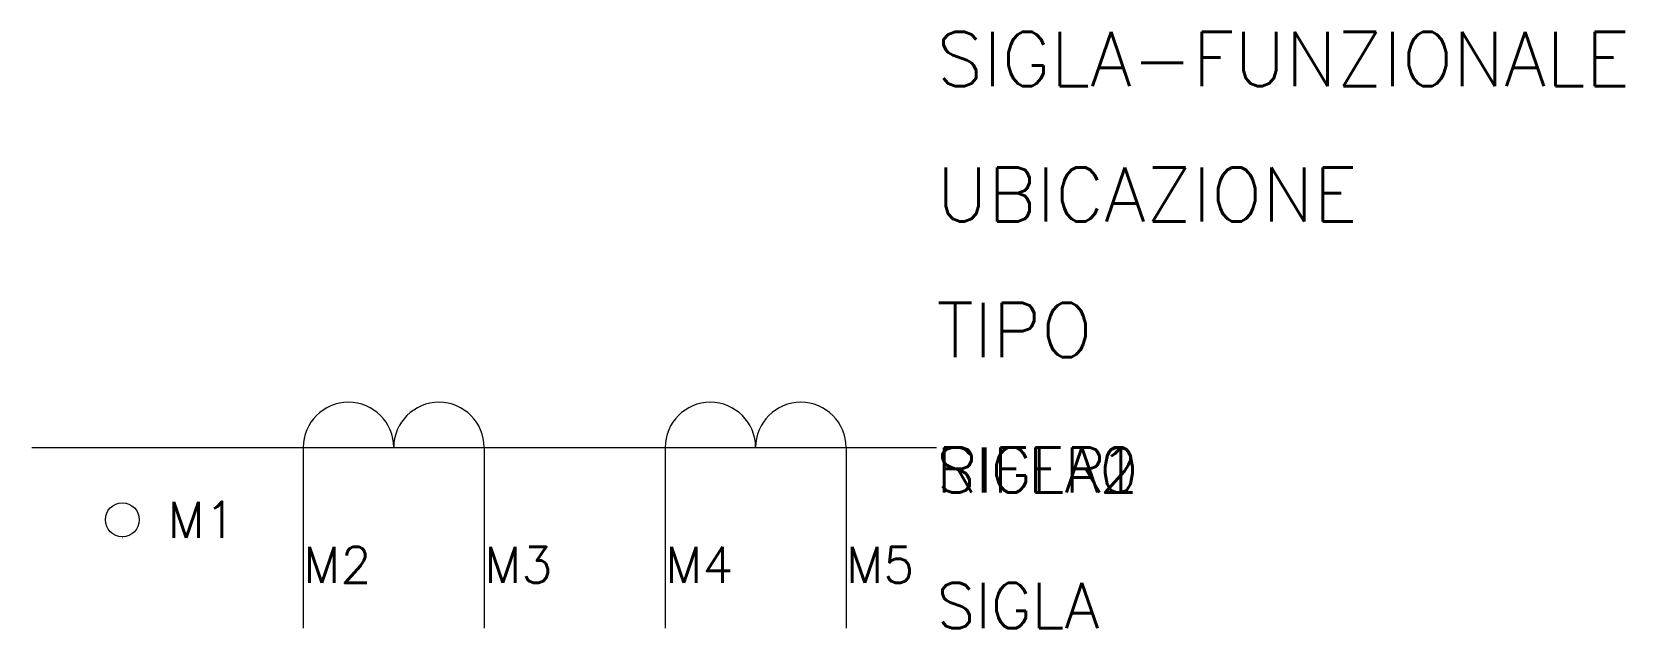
# Model space of a CAD drawing. Extents: x 0 to 88.1, y -10 to 23.
import ezdxf

# ---------------------------------------------------------------- set-up
doc = ezdxf.new("R2010")
doc.units = 0
doc.header["$LTSCALE"] = 4
doc.layers.get('0').update_dxf_attribs({"linetype": 'CONTINUOUS'})
doc.styles.get("Standard").update_dxf_attribs({"font": 'romans.shx'})

# ---------------------------------------------------------------- blocks, each defined once
blk = doc.blocks.new('LV2', base_point=(2.5, 345))
for centre in [(5, 345), (10, 345)]:
    blk.add_arc(centre, 2.5, 0, 180)
blk = doc.blocks.new('X1')
blk.add_circle((0, 0), 0.938)

msp = doc.modelspace()

# ---------------------------------------------------------------- linework, layer by layer
for p, q in [((0, 0), (50, 0)), ((15, 0), (15, -10)), ((25, 0), (25, -10)), ((35, 0), (35, -10)), ((45, 0), (45, -10))]:
    msp.add_line(p, q)

# ---------------------------------------------------------------- block references
for name, p in [('LV2', (15, 0)), ('LV2', (35, 0)), ('X1', (5, -4))]:
    msp.add_blockref(name, p)

# ---------------------------------------------------------------- texts
at = {"color": 3}
for tag, p, s, height, flags in [('SIGLA-FUNZIONALE', (50, 20), '', 3, 9), ('UBICAZIONE', (50, 12.5), '', 3, 8), ('TIPO', (50, 5), '', 3, 9), ('SIGLA0', (50, -2.5), '', 2.5, 9), ('SIGLA1', (50, -2.5), '', 2.5, 9), ('SIGLA2', (50, -2.5), '', 2.5, 9), ('RIFER', (50, -2.5), 'RIFER ?', 2.5, 8), ('SIGLA', (50, -10), 'SIGLA ?', 2.5, 8)]:
    msp.add_attdef(tag, p, s, height=height, dxfattribs=dict(at, flags=flags))
for tag, p, s, height, flags in [('TIPOSIG', (0, 0), '3', 0.00000001, 9), ('POSIZIONE', (0, 0), '', 0.00000001, 9), ('P-TABELLA', (0, 0), '', 0.00000001, 9), ('T-TABELLA', (0, 0), '', 0.00000001, 9), ('H-TABELLA', (0, 0), '', 0.00000001, 9), ('CODICE', (0, 0), '1xNNN', 0.00000001, 9), ('NOTE1', (0, 0), '', 0.00000001, 9), ('NOTE2', (0, 0), '', 0.00000001, 9), ('DEN1', (0, 0), '', 0.00000001, 8), ('DEN1-A', (0, 0), '', 0.00000001, 8), ('DEN1-TRAD-ID', (0, 0), '', 0.00000001, 8), ('F1', (5, -5), '', 0.00001, 9), ('F2', (15, -10), '', 0.00001, 9), ('F3', (25, -10), '', 0.00001, 9), ('F4', (35, -10), '', 0.00001, 9), ('F5', (45, -10), '', 0.00001, 9)]:
    msp.add_attdef(tag, p, s, height=height, dxfattribs=dict(flags=flags))
at = {"color": 4, "flags": 8}
for tag, p in [('M1', (7.5, -5)), ('M2', (15, -7.5)), ('M3', (25, -7.5)), ('M4', (35, -7.5)), ('M5', (45, -7.5))]:
    msp.add_attdef(tag, p, '', height=2, dxfattribs=at)

doc.saveas('drawing.dxf')
